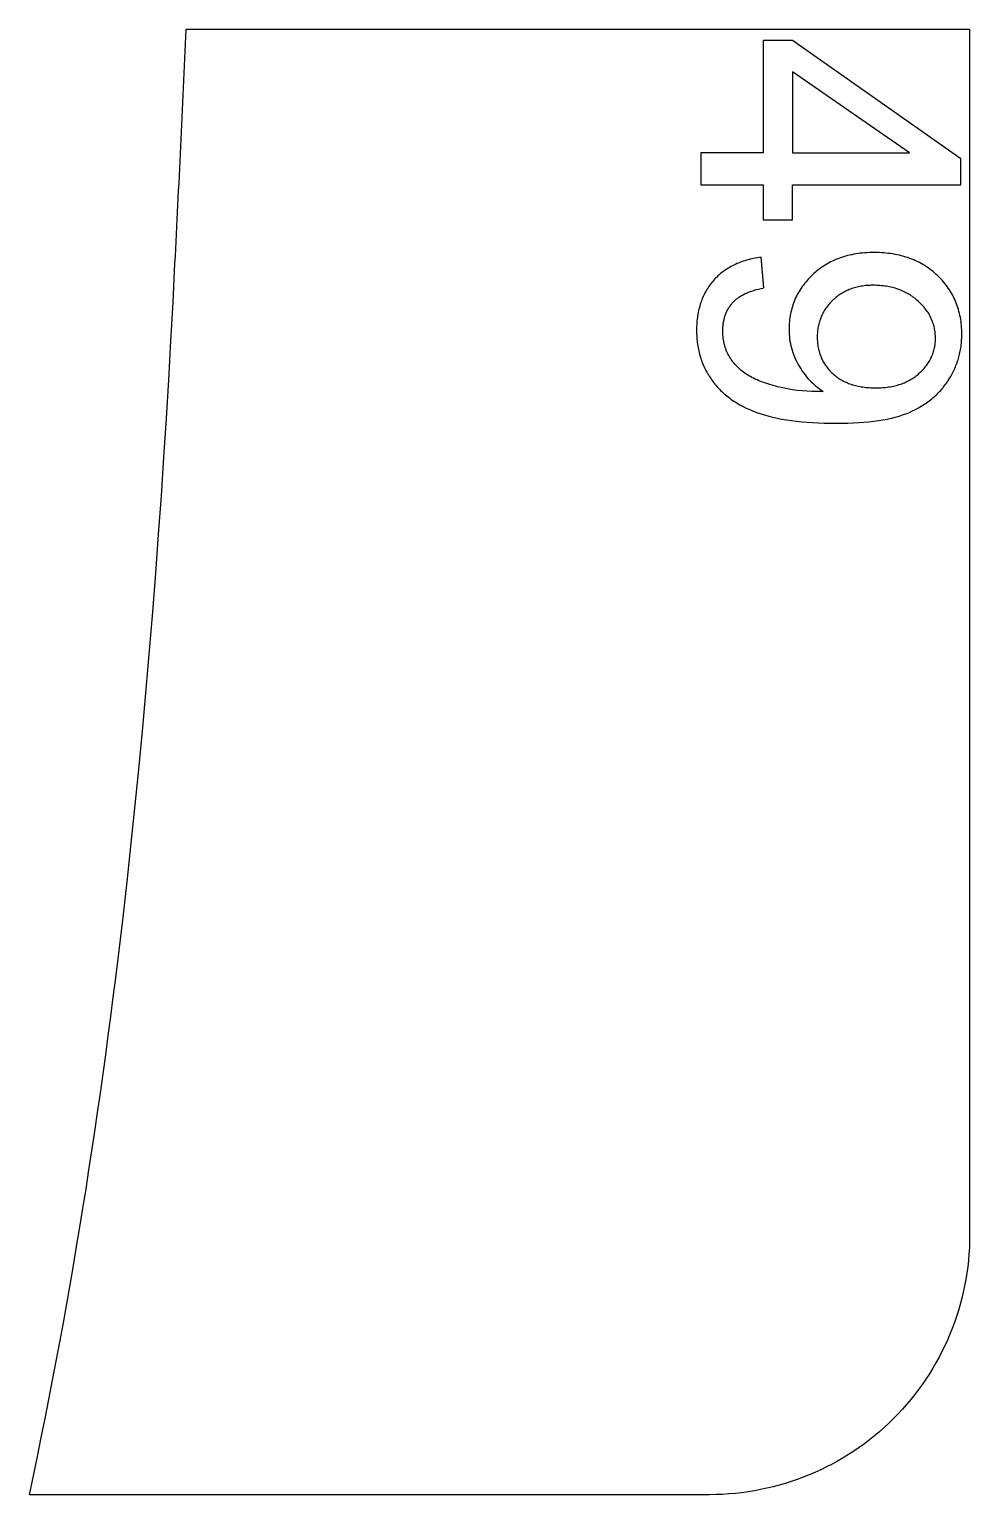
# Model space of a CAD drawing. Extents: x -8894 to -3022, y 6798 to 8329.
# Drawn here: x -7278.8 to -7098, y 7238.9 to 7520.9 of the extents above; entities that cross this region are included whole.
import ezdxf

# ---------------------------------------------------------------- set-up
doc = ezdxf.new("R2010")
doc.units = 0
doc.layers.add('LAYER_03', color=7, linetype='CONTINUOUS')
doc.layers.add('STEVILKE', color=7, linetype='CONTINUOUS')

msp = doc.modelspace()

# ---------------------------------------------------------------- linework, layer by layer
at = {"layer": 'LAYER_03'}
msp.add_lwpolyline([(-7148.01, 7238.88), (-7278.84, 7238.88), (-7278.06, 7242.54), (-7277.29, 7246.21), (-7276.54, 7249.88), (-7275.8, 7253.55), (-7275.07, 7257.22), (-7274.36, 7260.89), (-7273.66, 7264.57), (-7272.97, 7268.24), (-7272.3, 7271.92), (-7271.64, 7275.6), (-7270.99, 7279.28), (-7270.36, 7282.96), (-7269.74, 7286.64), (-7269.12, 7290.33), (-7268.53, 7294.01), (-7267.94, 7297.7), (-7267.37, 7301.38), (-7266.8, 7305.07), (-7266.25, 7308.76), (-7265.71, 7312.45), (-7265.18, 7316.15), (-7264.66, 7319.84), (-7264.16, 7323.53), (-7263.66, 7327.23), (-7263.17, 7330.93), (-7262.7, 7334.62), (-7262.23, 7338.32), (-7261.77, 7342.02), (-7260.89, 7349.42), (-7260.05, 7356.83), (-7259.24, 7364.24), (-7258.46, 7371.66), (-7257.73, 7379.08), (-7257.02, 7386.5), (-7256.35, 7393.92), (-7255.71, 7401.35), (-7255.1, 7408.78), (-7254.52, 7416.22), (-7253.97, 7423.66), (-7253.44, 7431.1), (-7252.95, 7438.54), (-7252.48, 7445.99), (-7252.03, 7453.44), (-7251.61, 7460.89), (-7251.21, 7468.34), (-7250.83, 7475.8, 0.001777), (-7248.68, 7520.88), (-7098.01, 7520.88), (-7098.01, 7288.88, -0.414214)], format="xyb", close=True, dxfattribs=at)
at = {"layer": 'STEVILKE'}
for p, q in [((-7122.3, 7470.25), (-7122.52, 7470.13)), ((-7122.08, 7470.38), (-7122.3, 7470.25)), ((-7121.85, 7470.49), (-7122.08, 7470.38)), ((-7121.62, 7470.6), (-7121.85, 7470.49)), ((-7121.39, 7470.7), (-7121.62, 7470.6)), ((-7121.15, 7470.8), (-7121.39, 7470.7)), ((-7120.91, 7470.9), (-7121.15, 7470.8)), ((-7120.66, 7470.98), (-7120.91, 7470.9)), ((-7120.42, 7471.06), (-7120.66, 7470.98)), ((-7120.17, 7471.14), (-7120.42, 7471.06)), ((-7119.91, 7471.21), (-7120.17, 7471.14)), ((-7119.65, 7471.28), (-7119.91, 7471.21)), ((-7119.39, 7471.33), (-7119.65, 7471.28)), ((-7119.13, 7471.39), (-7119.39, 7471.33)), ((-7118.86, 7471.44), (-7119.13, 7471.39)), ((-7118.59, 7471.48), (-7118.86, 7471.44)), ((-7118.31, 7471.51), (-7118.59, 7471.48)), ((-7118.03, 7471.55), (-7118.31, 7471.51)), ((-7117.75, 7471.57), (-7118.03, 7471.55)), ((-7117.46, 7471.59), (-7117.75, 7471.57)), ((-7117.17, 7471.6), (-7117.46, 7471.59)), ((-7116.88, 7471.61), (-7117.17, 7471.6)), ((-7116.58, 7471.62), (-7116.88, 7471.61)), ((-7116.25, 7471.61), (-7116.58, 7471.62)), ((-7115.93, 7471.6), (-7116.25, 7471.61)), ((-7115.6, 7471.59), (-7115.93, 7471.6)), ((-7115.29, 7471.57), (-7115.6, 7471.59)), ((-7114.97, 7471.54), (-7115.29, 7471.57)), ((-7114.66, 7471.51), (-7114.97, 7471.54)), ((-7114.35, 7471.47), (-7114.66, 7471.51)), ((-7114.05, 7471.43), (-7114.35, 7471.47)), ((-7113.75, 7471.38), (-7114.05, 7471.43)), ((-7113.45, 7471.32), (-7113.75, 7471.38)), ((-7113.16, 7471.26), (-7113.45, 7471.32)), ((-7112.87, 7471.19), (-7113.16, 7471.26)), ((-7112.59, 7471.12), (-7112.87, 7471.19)), ((-7112.31, 7471.04), (-7112.59, 7471.12)), ((-7112.03, 7470.95), (-7112.31, 7471.04)), ((-7111.76, 7470.86), (-7112.03, 7470.95)), ((-7111.49, 7470.76), (-7111.76, 7470.86)), ((-7111.23, 7470.66), (-7111.49, 7470.76)), ((-7110.97, 7470.55), (-7111.23, 7470.66)), ((-7110.71, 7470.43), (-7110.97, 7470.55)), ((-7110.46, 7470.31), (-7110.71, 7470.43)), ((-7110.21, 7470.18), (-7110.46, 7470.31)), ((-7109.96, 7470.05), (-7110.21, 7470.18)), ((-7125.5, 7467.41), (-7125.64, 7467.21)), ((-7125.35, 7467.61), (-7125.5, 7467.41)), ((-7125.2, 7467.8), (-7125.35, 7467.61)), ((-7125.04, 7467.99), (-7125.2, 7467.8)), ((-7124.87, 7468.18), (-7125.04, 7467.99)), ((-7124.7, 7468.37), (-7124.87, 7468.18)), ((-7124.52, 7468.55), (-7124.7, 7468.37)), ((-7124.34, 7468.74), (-7124.52, 7468.55)), ((-7124.15, 7468.91), (-7124.34, 7468.74)), ((-7123.96, 7469.08), (-7124.15, 7468.91)), ((-7123.76, 7469.25), (-7123.96, 7469.08)), ((-7123.56, 7469.41), (-7123.76, 7469.25)), ((-7123.36, 7469.57), (-7123.56, 7469.41)), ((-7123.16, 7469.71), (-7123.36, 7469.57)), ((-7122.95, 7469.86), (-7123.16, 7469.71)), ((-7122.73, 7470), (-7122.95, 7469.86)), ((-7122.52, 7470.13), (-7122.73, 7470)), ((-7109.72, 7469.91), (-7109.96, 7470.05)), ((-7109.48, 7469.76), (-7109.72, 7469.91)), ((-7109.25, 7469.61), (-7109.48, 7469.76)), ((-7109.02, 7469.46), (-7109.25, 7469.61)), ((-7108.79, 7469.29), (-7109.02, 7469.46)), ((-7108.57, 7469.12), (-7108.79, 7469.29)), ((-7108.35, 7468.95), (-7108.57, 7469.12)), ((-7108.14, 7468.77), (-7108.35, 7468.95)), ((-7107.93, 7468.58), (-7108.14, 7468.77)), ((-7107.72, 7468.39), (-7107.93, 7468.58)), ((-7107.52, 7468.2), (-7107.72, 7468.39)), ((-7107.33, 7468), (-7107.52, 7468.2)), ((-7107.14, 7467.81), (-7107.33, 7468)), ((-7106.96, 7467.61), (-7107.14, 7467.81)), ((-7106.79, 7467.41), (-7106.96, 7467.61)), ((-7106.63, 7467.2), (-7106.79, 7467.41)), ((-7126.9, 7464.61), (-7126.97, 7464.38)), ((-7126.83, 7464.84), (-7126.9, 7464.61)), ((-7126.75, 7465.07), (-7126.83, 7464.84)), ((-7126.66, 7465.3), (-7126.75, 7465.07)), ((-7126.57, 7465.52), (-7126.66, 7465.3)), ((-7126.48, 7465.74), (-7126.57, 7465.52)), ((-7126.38, 7465.96), (-7126.48, 7465.74)), ((-7126.27, 7466.17), (-7126.38, 7465.96)), ((-7126.15, 7466.39), (-7126.27, 7466.17)), ((-7126.04, 7466.6), (-7126.15, 7466.39)), ((-7125.91, 7466.8), (-7126.04, 7466.6)), ((-7125.78, 7467.01), (-7125.91, 7466.8)), ((-7125.64, 7467.21), (-7125.78, 7467.01)), ((-7106.47, 7467), (-7106.63, 7467.2)), ((-7106.31, 7466.79), (-7106.47, 7467)), ((-7106.17, 7466.58), (-7106.31, 7466.79)), ((-7106.02, 7466.37), (-7106.17, 7466.58)), ((-7105.89, 7466.16), (-7106.02, 7466.37)), ((-7105.76, 7465.94), (-7105.89, 7466.16)), ((-7105.64, 7465.73), (-7105.76, 7465.94)), ((-7105.53, 7465.51), (-7105.64, 7465.73)), ((-7105.42, 7465.29), (-7105.53, 7465.51)), ((-7105.32, 7465.06), (-7105.42, 7465.29)), ((-7105.23, 7464.84), (-7105.32, 7465.06)), ((-7105.14, 7464.61), (-7105.23, 7464.84)), ((-7105.06, 7464.38), (-7105.14, 7464.61)), ((-7127.31, 7462.15), (-7127.32, 7461.89)), ((-7127.32, 7461.89), (-7127.32, 7461.63)), ((-7127.29, 7462.41), (-7127.31, 7462.15)), ((-7127.27, 7462.67), (-7127.29, 7462.41)), ((-7127.25, 7462.92), (-7127.27, 7462.67)), ((-7127.22, 7463.17), (-7127.25, 7462.92)), ((-7127.18, 7463.41), (-7127.22, 7463.17)), ((-7127.13, 7463.66), (-7127.18, 7463.41)), ((-7127.08, 7463.9), (-7127.13, 7463.66)), ((-7127.03, 7464.14), (-7127.08, 7463.9)), ((-7126.97, 7464.38), (-7127.03, 7464.14)), ((-7104.98, 7464.15), (-7105.06, 7464.38)), ((-7104.91, 7463.91), (-7104.98, 7464.15)), ((-7104.85, 7463.68), (-7104.91, 7463.91)), ((-7104.8, 7463.44), (-7104.85, 7463.68)), ((-7104.75, 7463.2), (-7104.8, 7463.44)), ((-7104.7, 7462.96), (-7104.75, 7463.2)), ((-7104.67, 7462.71), (-7104.7, 7462.96)), ((-7104.64, 7462.47), (-7104.67, 7462.71)), ((-7104.62, 7462.22), (-7104.64, 7462.47)), ((-7104.6, 7461.97), (-7104.62, 7462.22)), ((-7104.59, 7461.71), (-7104.6, 7461.97)), ((-7127.32, 7461.63), (-7127.32, 7461.36)), ((-7127.32, 7461.36), (-7127.31, 7461.1)), ((-7127.31, 7461.1), (-7127.29, 7460.84)), ((-7127.29, 7460.84), (-7127.27, 7460.59)), ((-7127.27, 7460.59), (-7127.25, 7460.34)), ((-7127.25, 7460.34), (-7127.22, 7460.09)), ((-7127.22, 7460.09), (-7127.18, 7459.84)), ((-7127.18, 7459.84), (-7127.13, 7459.59)), ((-7127.13, 7459.59), (-7127.08, 7459.35)), ((-7127.08, 7459.35), (-7127.03, 7459.12)), ((-7127.03, 7459.12), (-7126.97, 7458.88)), ((-7104.95, 7458.88), (-7104.89, 7459.1)), ((-7104.89, 7459.1), (-7104.83, 7459.33)), ((-7104.83, 7459.33), (-7104.78, 7459.55)), ((-7104.78, 7459.55), (-7104.73, 7459.78)), ((-7104.73, 7459.78), (-7104.7, 7460.02)), ((-7104.7, 7460.02), (-7104.66, 7460.25)), ((-7104.66, 7460.25), (-7104.63, 7460.49)), ((-7104.63, 7460.49), (-7104.61, 7460.73)), ((-7104.61, 7460.73), (-7104.6, 7460.97)), ((-7104.6, 7460.97), (-7104.59, 7461.21)), ((-7104.59, 7461.46), (-7104.59, 7461.71)), ((-7104.59, 7461.21), (-7104.59, 7461.46)), ((-7126.97, 7458.88), (-7126.9, 7458.65)), ((-7126.9, 7458.65), (-7126.83, 7458.42)), ((-7126.83, 7458.42), (-7126.75, 7458.19)), ((-7126.75, 7458.19), (-7126.66, 7457.97)), ((-7126.66, 7457.97), (-7126.57, 7457.75)), ((-7126.57, 7457.75), (-7126.48, 7457.53)), ((-7126.48, 7457.53), (-7126.38, 7457.32)), ((-7126.38, 7457.32), (-7126.27, 7457.11)), ((-7126.27, 7457.11), (-7126.15, 7456.9)), ((-7126.15, 7456.9), (-7126.04, 7456.69)), ((-7126.04, 7456.69), (-7125.91, 7456.49)), ((-7125.91, 7456.49), (-7125.78, 7456.29)), ((-7125.78, 7456.29), (-7125.64, 7456.09)), ((-7125.64, 7456.09), (-7125.5, 7455.9)), ((-7106.48, 7455.98), (-7106.33, 7456.17)), ((-7106.33, 7456.17), (-7106.19, 7456.37)), ((-7106.19, 7456.37), (-7106.05, 7456.56)), ((-7106.05, 7456.56), (-7105.92, 7456.76)), ((-7105.92, 7456.76), (-7105.8, 7456.96)), ((-7105.8, 7456.96), (-7105.68, 7457.17)), ((-7105.68, 7457.17), (-7105.57, 7457.37)), ((-7105.57, 7457.37), (-7105.46, 7457.58)), ((-7105.46, 7457.58), (-7105.36, 7457.79)), ((-7105.36, 7457.79), (-7105.27, 7458)), ((-7105.27, 7458), (-7105.18, 7458.22)), ((-7105.18, 7458.22), (-7105.1, 7458.44)), ((-7105.1, 7458.44), (-7105.02, 7458.65)), ((-7105.02, 7458.65), (-7104.95, 7458.88)), ((-7125.5, 7455.9), (-7125.35, 7455.71)), ((-7125.35, 7455.71), (-7125.2, 7455.52)), ((-7125.2, 7455.52), (-7125.04, 7455.34)), ((-7125.04, 7455.34), (-7124.87, 7455.15)), ((-7124.87, 7455.15), (-7124.7, 7454.97)), ((-7124.7, 7454.97), (-7124.52, 7454.8)), ((-7124.52, 7454.8), (-7124.34, 7454.63)), ((-7124.34, 7454.63), (-7124.15, 7454.46)), ((-7124.15, 7454.46), (-7123.96, 7454.29)), ((-7123.96, 7454.29), (-7123.76, 7454.14)), ((-7123.76, 7454.14), (-7123.56, 7453.98)), ((-7123.56, 7453.98), (-7123.35, 7453.84)), ((-7123.35, 7453.84), (-7123.14, 7453.69)), ((-7123.14, 7453.69), (-7122.92, 7453.56)), ((-7122.92, 7453.56), (-7122.7, 7453.43)), ((-7122.7, 7453.43), (-7122.48, 7453.3)), ((-7122.48, 7453.3), (-7122.25, 7453.18)), ((-7109.84, 7453.21), (-7109.61, 7453.33)), ((-7109.61, 7453.33), (-7109.38, 7453.46)), ((-7109.38, 7453.46), (-7109.15, 7453.6)), ((-7109.15, 7453.6), (-7108.93, 7453.74)), ((-7108.93, 7453.74), (-7108.71, 7453.88)), ((-7108.71, 7453.88), (-7108.5, 7454.03)), ((-7108.5, 7454.03), (-7108.29, 7454.19)), ((-7108.29, 7454.19), (-7108.08, 7454.35)), ((-7108.08, 7454.35), (-7107.88, 7454.52)), ((-7107.88, 7454.52), (-7107.69, 7454.69)), ((-7107.69, 7454.69), (-7107.5, 7454.87)), ((-7107.5, 7454.87), (-7107.31, 7455.05)), ((-7107.31, 7455.05), (-7107.13, 7455.23)), ((-7107.13, 7455.23), (-7106.96, 7455.41)), ((-7106.96, 7455.41), (-7106.79, 7455.6)), ((-7106.79, 7455.6), (-7106.63, 7455.79)), ((-7106.63, 7455.79), (-7106.48, 7455.98)), ((-7122.25, 7453.18), (-7122.02, 7453.06)), ((-7122.02, 7453.06), (-7121.78, 7452.95)), ((-7121.78, 7452.95), (-7121.53, 7452.85)), ((-7121.53, 7452.85), (-7121.29, 7452.75)), ((-7121.29, 7452.75), (-7121.04, 7452.66)), ((-7121.04, 7452.66), (-7120.78, 7452.57)), ((-7120.78, 7452.57), (-7120.52, 7452.48)), ((-7120.52, 7452.48), (-7120.25, 7452.41)), ((-7120.25, 7452.41), (-7119.99, 7452.33)), ((-7119.99, 7452.33), (-7119.71, 7452.27)), ((-7119.71, 7452.27), (-7119.43, 7452.21)), ((-7119.43, 7452.21), (-7119.15, 7452.15)), ((-7119.15, 7452.15), (-7118.86, 7452.1)), ((-7118.86, 7452.1), (-7118.57, 7452.05)), ((-7118.57, 7452.05), (-7118.27, 7452.01)), ((-7118.27, 7452.01), (-7117.97, 7451.98)), ((-7117.97, 7451.98), (-7117.67, 7451.95)), ((-7117.67, 7451.95), (-7117.36, 7451.92)), ((-7117.36, 7451.92), (-7117.04, 7451.91)), ((-7117.04, 7451.91), (-7116.72, 7451.89)), ((-7116.72, 7451.89), (-7116.07, 7451.88)), ((-7116.07, 7451.88), (-7115.42, 7451.89)), ((-7115.42, 7451.89), (-7115.1, 7451.91)), ((-7115.1, 7451.91), (-7114.79, 7451.93)), ((-7114.79, 7451.93), (-7114.47, 7451.95)), ((-7114.47, 7451.95), (-7114.17, 7451.98)), ((-7114.17, 7451.98), (-7113.87, 7452.02)), ((-7113.87, 7452.02), (-7113.57, 7452.06)), ((-7113.57, 7452.06), (-7113.27, 7452.1)), ((-7113.27, 7452.1), (-7112.98, 7452.16)), ((-7112.98, 7452.16), (-7112.7, 7452.21)), ((-7112.7, 7452.21), (-7112.42, 7452.28)), ((-7112.42, 7452.28), (-7112.14, 7452.35)), ((-7112.14, 7452.35), (-7111.87, 7452.42)), ((-7111.87, 7452.42), (-7111.6, 7452.5)), ((-7111.6, 7452.5), (-7111.33, 7452.58)), ((-7111.33, 7452.58), (-7111.08, 7452.68)), ((-7111.08, 7452.68), (-7110.82, 7452.77)), ((-7110.82, 7452.77), (-7110.57, 7452.87)), ((-7110.57, 7452.87), (-7110.32, 7452.98)), ((-7110.32, 7452.98), (-7110.08, 7453.09)), ((-7110.08, 7453.09), (-7109.84, 7453.21))]:
    msp.add_line(p, q, dxfattribs=at)
for points in [[(-7149.68, 7497.08), (-7149.68, 7490.94), (-7137.72, 7490.94), (-7137.72, 7484.19), (-7132.09, 7484.19), (-7132.09, 7490.94), (-7099.71, 7490.94), (-7099.71, 7495.95), (-7132.09, 7518.75), (-7137.72, 7518.75), (-7137.72, 7497.08)], [(-7132.09, 7497.08), (-7109.56, 7497.08), (-7132.09, 7512.72)], [(-7138.12, 7477), (-7138.49, 7476.95), (-7138.85, 7476.9), (-7139.21, 7476.83), (-7139.56, 7476.77), (-7139.9, 7476.69), (-7140.24, 7476.62), (-7140.58, 7476.53), (-7140.91, 7476.44), (-7141.23, 7476.34), (-7141.55, 7476.24), (-7141.87, 7476.14), (-7142.18, 7476.02), (-7142.48, 7475.9), (-7142.78, 7475.78), (-7143.07, 7475.65), (-7143.36, 7475.51), (-7143.64, 7475.37), (-7143.92, 7475.22), (-7144.2, 7475.07), (-7144.46, 7474.91), (-7144.73, 7474.74), (-7144.98, 7474.57), (-7145.24, 7474.39), (-7145.48, 7474.21), (-7145.73, 7474.02), (-7145.96, 7473.83), (-7146.19, 7473.62), (-7146.42, 7473.42), (-7146.64, 7473.21), (-7146.86, 7472.99), (-7147.07, 7472.77), (-7147.28, 7472.54), (-7147.48, 7472.3), (-7147.67, 7472.06), (-7147.86, 7471.82), (-7148.04, 7471.57), (-7148.21, 7471.32), (-7148.38, 7471.07), (-7148.54, 7470.81), (-7148.7, 7470.54), (-7148.85, 7470.28), (-7148.99, 7470), (-7149.13, 7469.73), (-7149.26, 7469.45), (-7149.38, 7469.16), (-7149.5, 7468.87), (-7149.61, 7468.58), (-7149.72, 7468.28), (-7149.82, 7467.98), (-7149.91, 7467.68), (-7149.99, 7467.37), (-7150.07, 7467.05), (-7150.15, 7466.74), (-7150.21, 7466.41), (-7150.27, 7466.09), (-7150.33, 7465.76), (-7150.37, 7465.42), (-7150.42, 7465.08), (-7150.45, 7464.74), (-7150.48, 7464.39), (-7150.5, 7464.04), (-7150.52, 7463.68), (-7150.53, 7463.32), (-7150.53, 7462.96), (-7150.52, 7462.27), (-7150.5, 7461.94), (-7150.48, 7461.6), (-7150.46, 7461.27), (-7150.43, 7460.94), (-7150.39, 7460.61), (-7150.35, 7460.29), (-7150.3, 7459.96), (-7150.24, 7459.65), (-7150.18, 7459.33), (-7150.11, 7459.02), (-7150.04, 7458.71), (-7149.96, 7458.4), (-7149.88, 7458.09), (-7149.79, 7457.79), (-7149.69, 7457.49), (-7149.59, 7457.19), (-7149.49, 7456.9), (-7149.37, 7456.61), (-7149.25, 7456.32), (-7149.13, 7456.04), (-7149, 7455.75), (-7148.86, 7455.47), (-7148.72, 7455.19), (-7148.57, 7454.92), (-7148.42, 7454.65), (-7148.26, 7454.38), (-7148.1, 7454.11), (-7147.92, 7453.85), (-7147.75, 7453.59), (-7147.57, 7453.33), (-7147.38, 7453.08), (-7147.18, 7452.82), (-7146.99, 7452.58), (-7146.78, 7452.34), (-7146.57, 7452.1), (-7146.36, 7451.86), (-7146.14, 7451.63), (-7145.91, 7451.4), (-7145.68, 7451.18), (-7145.45, 7450.96), (-7145.21, 7450.75), (-7144.96, 7450.54), (-7144.71, 7450.33), (-7144.45, 7450.12), (-7144.19, 7449.93), (-7143.92, 7449.73), (-7143.65, 7449.54), (-7143.37, 7449.35), (-7143.09, 7449.17), (-7142.8, 7448.99), (-7142.51, 7448.81), (-7142.21, 7448.64), (-7141.59, 7448.31), (-7140.96, 7448), (-7140.3, 7447.7), (-7139.62, 7447.41), (-7138.93, 7447.14), (-7138.2, 7446.89), (-7137.45, 7446.66), (-7136.66, 7446.44), (-7135.84, 7446.23), (-7135, 7446.05), (-7134.12, 7445.88), (-7133.21, 7445.72), (-7132.27, 7445.59), (-7131.31, 7445.46), (-7130.31, 7445.36), (-7129.28, 7445.27), (-7128.22, 7445.2), (-7127.13, 7445.14), (-7126.01, 7445.1), (-7124.85, 7445.07), (-7123.67, 7445.07), (-7122.54, 7445.07), (-7121.44, 7445.1), (-7120.37, 7445.14), (-7119.34, 7445.2), (-7118.35, 7445.27), (-7117.38, 7445.36), (-7116.45, 7445.47), (-7115.56, 7445.59), (-7114.7, 7445.73), (-7113.87, 7445.88), (-7113.07, 7446.06), (-7112.31, 7446.24), (-7111.59, 7446.45), (-7111.24, 7446.56), (-7110.9, 7446.67), (-7110.56, 7446.79), (-7110.24, 7446.91), (-7109.92, 7447.03), (-7109.61, 7447.16), (-7109.02, 7447.43), (-7108.43, 7447.72), (-7107.87, 7448.02), (-7107.32, 7448.33), (-7107.06, 7448.49), (-7106.8, 7448.66), (-7106.54, 7448.83), (-7106.28, 7449.01), (-7106.04, 7449.19), (-7105.79, 7449.37), (-7105.55, 7449.55), (-7105.31, 7449.74), (-7105.08, 7449.94), (-7104.86, 7450.13), (-7104.63, 7450.34), (-7104.41, 7450.54), (-7104.2, 7450.75), (-7103.99, 7450.96), (-7103.79, 7451.18), (-7103.58, 7451.4), (-7103.39, 7451.62), (-7103.2, 7451.85), (-7103.01, 7452.08), (-7102.82, 7452.32), (-7102.64, 7452.56), (-7102.47, 7452.8), (-7102.3, 7453.05), (-7102.13, 7453.3), (-7101.81, 7453.8), (-7101.66, 7454.06), (-7101.52, 7454.32), (-7101.38, 7454.58), (-7101.24, 7454.84), (-7101.11, 7455.1), (-7100.98, 7455.37), (-7100.86, 7455.63), (-7100.75, 7455.9), (-7100.64, 7456.17), (-7100.53, 7456.44), (-7100.43, 7456.72), (-7100.34, 7456.99), (-7100.25, 7457.27), (-7100.16, 7457.54), (-7100.08, 7457.82), (-7100.01, 7458.1), (-7099.94, 7458.39), (-7099.88, 7458.67), (-7099.82, 7458.96), (-7099.76, 7459.24), (-7099.72, 7459.53), (-7099.67, 7459.82), (-7099.63, 7460.12), (-7099.6, 7460.41), (-7099.57, 7460.71), (-7099.55, 7461), (-7099.52, 7461.6), (-7099.51, 7462.21), (-7099.51, 7462.63), (-7099.53, 7463.04), (-7099.55, 7463.45), (-7099.58, 7463.86), (-7099.62, 7464.26), (-7099.67, 7464.66), (-7099.73, 7465.05), (-7099.8, 7465.44), (-7099.87, 7465.83), (-7099.96, 7466.21), (-7100.06, 7466.58), (-7100.16, 7466.95), (-7100.27, 7467.32), (-7100.4, 7467.68), (-7100.53, 7468.04), (-7100.67, 7468.39), (-7100.82, 7468.74), (-7100.97, 7469.08), (-7101.14, 7469.42), (-7101.32, 7469.76), (-7101.5, 7470.09), (-7101.7, 7470.42), (-7101.9, 7470.74), (-7102.12, 7471.06), (-7102.34, 7471.37), (-7102.57, 7471.68), (-7102.81, 7471.98), (-7103.06, 7472.28), (-7103.31, 7472.58), (-7103.58, 7472.87), (-7103.86, 7473.16), (-7104.14, 7473.44), (-7104.44, 7473.72), (-7104.73, 7473.98), (-7105.04, 7474.24), (-7105.35, 7474.49), (-7105.66, 7474.73), (-7105.99, 7474.96), (-7106.31, 7475.19), (-7106.65, 7475.4), (-7106.99, 7475.61), (-7107.33, 7475.8), (-7107.68, 7475.99), (-7108.04, 7476.17), (-7108.4, 7476.34), (-7108.77, 7476.5), (-7109.14, 7476.66), (-7109.52, 7476.8), (-7109.91, 7476.94), (-7110.3, 7477.06), (-7110.69, 7477.18), (-7111.1, 7477.29), (-7111.5, 7477.39), (-7111.92, 7477.48), (-7112.34, 7477.57), (-7112.76, 7477.64), (-7113.2, 7477.71), (-7113.63, 7477.76), (-7114.08, 7477.81), (-7114.53, 7477.85), (-7114.98, 7477.88), (-7115.44, 7477.9), (-7115.91, 7477.92), (-7116.38, 7477.92), (-7116.84, 7477.92), (-7117.29, 7477.9), (-7117.73, 7477.88), (-7118.17, 7477.85), (-7118.61, 7477.82), (-7119.04, 7477.77), (-7119.46, 7477.72), (-7119.88, 7477.65), (-7120.29, 7477.58), (-7120.7, 7477.5), (-7121.1, 7477.41), (-7121.5, 7477.32), (-7121.89, 7477.21), (-7122.27, 7477.1), (-7122.65, 7476.98), (-7123.03, 7476.85), (-7123.39, 7476.71), (-7123.76, 7476.56), (-7124.11, 7476.41), (-7124.46, 7476.24), (-7124.81, 7476.07), (-7125.15, 7475.89), (-7125.48, 7475.7), (-7125.81, 7475.51), (-7126.13, 7475.3), (-7126.45, 7475.09), (-7126.76, 7474.86), (-7127.07, 7474.63), (-7127.37, 7474.39), (-7127.67, 7474.15), (-7127.96, 7473.89), (-7128.24, 7473.63), (-7128.52, 7473.36), (-7128.78, 7473.08), (-7129.04, 7472.8), (-7129.29, 7472.52), (-7129.54, 7472.24), (-7129.77, 7471.95), (-7129.99, 7471.66), (-7130.21, 7471.36), (-7130.41, 7471.06), (-7130.61, 7470.76), (-7130.8, 7470.45), (-7130.98, 7470.14), (-7131.15, 7469.82), (-7131.32, 7469.5), (-7131.47, 7469.18), (-7131.61, 7468.86), (-7131.75, 7468.53), (-7131.88, 7468.19), (-7132, 7467.85), (-7132.11, 7467.51), (-7132.21, 7467.17), (-7132.3, 7466.82), (-7132.38, 7466.47), (-7132.46, 7466.11), (-7132.52, 7465.75), (-7132.58, 7465.39), (-7132.63, 7465.02), (-7132.67, 7464.65), (-7132.7, 7464.28), (-7132.72, 7463.9), (-7132.73, 7463.52), (-7132.74, 7463.13), (-7132.73, 7462.67), (-7132.71, 7462.21), (-7132.68, 7461.75), (-7132.63, 7461.3), (-7132.56, 7460.86), (-7132.48, 7460.42), (-7132.39, 7459.98), (-7132.28, 7459.55), (-7132.16, 7459.12), (-7132.03, 7458.69), (-7131.88, 7458.27), (-7131.71, 7457.85), (-7131.54, 7457.44), (-7131.34, 7457.03), (-7131.14, 7456.63), (-7130.92, 7456.23), (-7130.68, 7455.83), (-7130.44, 7455.45), (-7130.19, 7455.08), (-7129.93, 7454.72), (-7129.67, 7454.37), (-7129.39, 7454.03), (-7129.11, 7453.7), (-7128.82, 7453.38), (-7128.51, 7453.07), (-7128.2, 7452.77), (-7127.88, 7452.48), (-7127.56, 7452.2), (-7127.22, 7451.94), (-7126.88, 7451.68), (-7126.52, 7451.44), (-7126.16, 7451.2), (-7126.88, 7451.17), (-7127.39, 7451.17), (-7128.34, 7451.18), (-7129.29, 7451.22), (-7130.23, 7451.3), (-7131.17, 7451.4), (-7132.11, 7451.53), (-7133.04, 7451.68), (-7133.96, 7451.87), (-7134.89, 7452.09), (-7135.78, 7452.32), (-7136.63, 7452.57), (-7137.43, 7452.84), (-7137.82, 7452.98), (-7138.19, 7453.12), (-7138.55, 7453.26), (-7138.9, 7453.41), (-7139.23, 7453.56), (-7139.55, 7453.72), (-7139.87, 7453.87), (-7140.17, 7454.04), (-7140.46, 7454.2), (-7140.73, 7454.37), (-7141, 7454.54), (-7141.26, 7454.72), (-7141.51, 7454.91), (-7141.76, 7455.1), (-7142, 7455.3), (-7142.23, 7455.5), (-7142.46, 7455.71), (-7142.68, 7455.93), (-7142.89, 7456.15), (-7143.1, 7456.37), (-7143.3, 7456.61), (-7143.49, 7456.85), (-7143.67, 7457.09), (-7143.85, 7457.34), (-7144.03, 7457.6), (-7144.19, 7457.86), (-7144.27, 7458), (-7144.35, 7458.13), (-7144.42, 7458.27), (-7144.49, 7458.41), (-7144.56, 7458.55), (-7144.63, 7458.69), (-7144.7, 7458.83), (-7144.76, 7458.97), (-7144.82, 7459.12), (-7144.87, 7459.26), (-7144.93, 7459.41), (-7144.98, 7459.56), (-7145.03, 7459.71), (-7145.08, 7459.86), (-7145.12, 7460.01), (-7145.16, 7460.17), (-7145.24, 7460.48), (-7145.3, 7460.8), (-7145.36, 7461.12), (-7145.41, 7461.45), (-7145.44, 7461.79), (-7145.47, 7462.13), (-7145.48, 7462.47), (-7145.49, 7462.82), (-7145.48, 7463.03), (-7145.48, 7463.23), (-7145.47, 7463.43), (-7145.46, 7463.63), (-7145.44, 7463.83), (-7145.42, 7464.02), (-7145.4, 7464.21), (-7145.37, 7464.4), (-7145.34, 7464.59), (-7145.3, 7464.77), (-7145.26, 7464.95), (-7145.22, 7465.13), (-7145.18, 7465.31), (-7145.13, 7465.49), (-7145.07, 7465.66), (-7145.02, 7465.83), (-7144.96, 7466), (-7144.89, 7466.16), (-7144.83, 7466.33), (-7144.75, 7466.49), (-7144.68, 7466.65), (-7144.6, 7466.8), (-7144.52, 7466.96), (-7144.43, 7467.11), (-7144.34, 7467.26), (-7144.25, 7467.41), (-7144.15, 7467.55), (-7144.05, 7467.69), (-7143.95, 7467.84), (-7143.84, 7467.97), (-7143.73, 7468.11), (-7143.61, 7468.24), (-7143.49, 7468.37), (-7143.37, 7468.5), (-7143.24, 7468.63), (-7143.11, 7468.75), (-7142.97, 7468.87), (-7142.83, 7468.99), (-7142.68, 7469.1), (-7142.53, 7469.21), (-7142.38, 7469.32), (-7142.22, 7469.43), (-7142.05, 7469.53), (-7141.88, 7469.63), (-7141.71, 7469.73), (-7141.53, 7469.83), (-7141.35, 7469.92), (-7141.17, 7470.01), (-7140.98, 7470.1), (-7140.78, 7470.19), (-7140.58, 7470.27), (-7140.38, 7470.35), (-7140.17, 7470.43), (-7139.95, 7470.5), (-7139.52, 7470.64), (-7139.06, 7470.78), (-7138.58, 7470.9), (-7138.09, 7471.01), (-7137.58, 7471.1)]]:
    msp.add_lwpolyline(points, close=True, dxfattribs=at)

doc.saveas('drawing.dxf')
